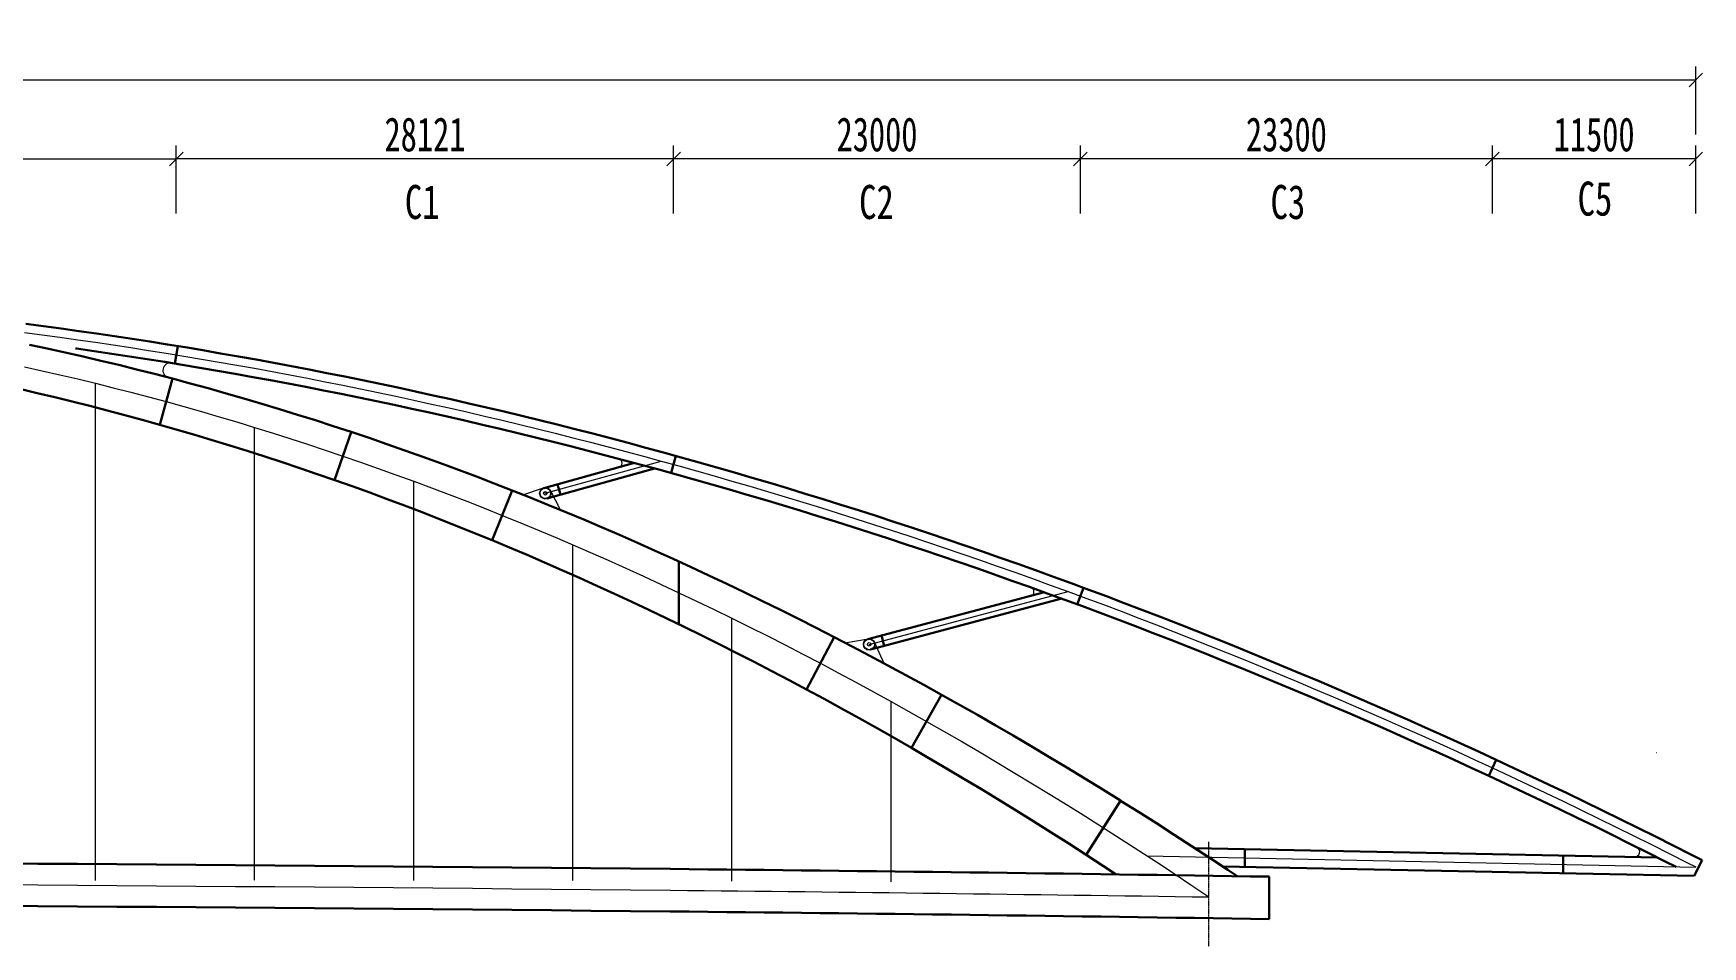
# Model space of a CAD drawing. Header units: millimetres. Extents: x -333068 to 789443, y 114680 to 345248.
# Drawn here: x 405515 to 499904, y 215942 to 267540 of the extents above; entities that cross this region are included whole.
import ezdxf
from ezdxf.enums import TextEntityAlignment as Align

# ---------------------------------------------------------------- set-up
doc = ezdxf.new("R2010")
doc.units = ezdxf.units.MM
doc.linetypes.add('CENTER', pattern=[2, 1.25, -0.25, 0.25, -0.25])
doc.linetypes.add('CENTER2', pattern=[28.575, 19.05, -3.175, 3.175, -3.175])
doc.layers.get('Defpoints').update_dxf_attribs({"color": 8})
for name, color, linetype, lineweight in [('中心线', 2, 'CENTER2', 15), ('标注', 4, 'Continuous', 13), ('桥 中心线', 4, 'CENTER', 15), ('桥 构造粗实', 1, 'Continuous', 30), ('细实线', 4, 'Continuous', 15)]:
    doc.layers.add(name, color=color, linetype=linetype, lineweight=lineweight)
doc.styles.add('111', font='', dxfattribs={"width": 0.7})
doc.styles.add('仿宋_GB2312', font='', dxfattribs={"width": 0.75})
doc.styles.get('111').set_extended_font_data('仿宋_GB2312')
doc.styles.get('仿宋_GB2312').set_extended_font_data('仿宋_GB2312')
doc.dimstyles.new('200', dxfattribs={"dimscale": 0, "dimtxt": 2.5, "dimasz": 1, "dimexe": 1, "dimexo": 1, "dimgap": 0.6, "dimtad": 1, "dimdec": 0, "dimdsep": 46, "dimtxsty": '111', "dimblk": 'OBLIQUE', "dimcen": 0, "dimclrd": 4, "dimclre": 4, "dimclrt": 4, "dimadec": 1, "dimazin": 2, "dimtfac": 1, "dimtdec": 0, "dimtix": 1, "dimtmove": 2, "dimatfit": 3, "dimfxl": 4, "dimfxlon": 1, "dimtolj": 1, "dimlwd": -1, "dimlwe": -1, "dimarcsym": 0})

# ---------------------------------------------------------------- blocks, each defined once
blk = doc.blocks.new('_Oblique')
at = {"color": 0, "linetype": 'ByBlock', "lineweight": -2}
blk.add_line((-0.5, -0.5), (0.5, 0.5), dxfattribs=at)
blk = doc.blocks.new('*D66')
at = {"layer": 'Defpoints', "color": 0}
for p in [(413598, 260446), (332440, 252455), (413598, 249378)]:
    blk.add_point(p, dxfattribs=at)
at = {"layer": '细实线', "color": 4}
for p, q in [((332440, 257369), (332440, 261215)), ((413598, 257369), (413598, 261215)), ((332440, 260446), (413598, 260446))]:
    blk.add_line(p, q, dxfattribs=at)
at = {"layer": '细实线', "color": 4, "xscale": 769.2307692307704, "yscale": 769.2307692307704, "zscale": 769.2307692307704, "rotation": 180}
blk.add_blockref('_Oblique', (332440, 260446), dxfattribs=at)
at = {"layer": '细实线', "color": 4, "xscale": 769.2307692307704, "yscale": 769.2307692307704, "zscale": 769.2307692307704}
blk.add_blockref('_Oblique', (413598, 260446), dxfattribs=at)
at = {"layer": '细实线', "color": 4, "insert": (373019, 261822), "char_height": 1923.1, "attachment_point": 5, "style": '111'}
blk.add_mtext('\\A1;81159', dxfattribs=at)
blk = doc.blocks.new('*D67')
at = {"layer": 'Defpoints', "color": 0}
for p in [(464719, 260446), (464719, 235749), (488019, 226042)]:
    blk.add_point(p, dxfattribs=at)
at = {"layer": '细实线', "color": 4}
for p, q in [((464719, 257369), (464719, 261215)), ((488019, 257369), (488019, 261215)), ((488019, 260446), (464719, 260446))]:
    blk.add_line(p, q, dxfattribs=at)
at = {"layer": '细实线', "color": 4, "xscale": 769.2307692307704, "yscale": 769.2307692307704, "zscale": 769.2307692307704, "rotation": 180}
blk.add_blockref('_Oblique', (464719, 260446), dxfattribs=at)
at = {"layer": '细实线', "color": 4, "xscale": 769.2307692307704, "yscale": 769.2307692307704, "zscale": 769.2307692307704}
blk.add_blockref('_Oblique', (488019, 260446), dxfattribs=at)
at = {"layer": '细实线', "color": 4, "insert": (476369, 261822), "char_height": 1923.1, "attachment_point": 5, "style": '111'}
blk.add_mtext('\\A1;23300', dxfattribs=at)
blk = doc.blocks.new('*D68')
at = {"layer": 'Defpoints', "color": 0}
for p in [(441719, 260446), (441719, 243184), (464719, 235750)]:
    blk.add_point(p, dxfattribs=at)
at = {"layer": '细实线', "color": 4}
for p, q in [((441719, 257369), (441719, 261215)), ((464719, 257369), (464719, 261215)), ((464719, 260446), (441719, 260446))]:
    blk.add_line(p, q, dxfattribs=at)
at = {"layer": '细实线', "color": 4, "xscale": 769.2307692307704, "yscale": 769.2307692307704, "zscale": 769.2307692307704, "rotation": 180}
blk.add_blockref('_Oblique', (441719, 260446), dxfattribs=at)
at = {"layer": '细实线', "color": 4, "xscale": 769.2307692307704, "yscale": 769.2307692307704, "zscale": 769.2307692307704}
blk.add_blockref('_Oblique', (464719, 260446), dxfattribs=at)
at = {"layer": '细实线', "color": 4, "insert": (453219, 261822), "char_height": 1923.1, "attachment_point": 5, "style": '111'}
blk.add_mtext('\\A1;23000', dxfattribs=at)
blk = doc.blocks.new('*D69')
at = {"layer": 'Defpoints', "color": 0}
for p in [(413598, 260446), (413598, 249378), (441719, 243184)]:
    blk.add_point(p, dxfattribs=at)
at = {"layer": '细实线', "color": 4}
for p, q in [((413598, 257369), (413598, 261215)), ((441719, 257369), (441719, 261215)), ((441719, 260446), (413598, 260446))]:
    blk.add_line(p, q, dxfattribs=at)
at = {"layer": '细实线', "color": 4, "xscale": 769.2307692307704, "yscale": 769.2307692307704, "zscale": 769.2307692307704, "rotation": 180}
blk.add_blockref('_Oblique', (413598, 260446), dxfattribs=at)
at = {"layer": '细实线', "color": 4, "xscale": 769.2307692307704, "yscale": 769.2307692307704, "zscale": 769.2307692307704}
blk.add_blockref('_Oblique', (441719, 260446), dxfattribs=at)
at = {"layer": '细实线', "color": 4, "insert": (427659, 261822), "char_height": 1923.1, "attachment_point": 5, "style": '111'}
blk.add_mtext('\\A1;28121', dxfattribs=at)
blk = doc.blocks.new('*D98')
at = {"layer": 'Defpoints', "color": 0}
for p in [(488019, 260446), (488019, 226042), (499519, 220429)]:
    blk.add_point(p, dxfattribs=at)
at = {"layer": '细实线', "color": 4}
for p, q in [((488019, 257369), (488019, 261215)), ((499519, 257369), (499519, 261215)), ((499519, 260446), (488019, 260446))]:
    blk.add_line(p, q, dxfattribs=at)
at = {"layer": '细实线', "color": 4, "xscale": 769.2307692307704, "yscale": 769.2307692307704, "zscale": 769.2307692307704, "rotation": 180}
blk.add_blockref('_Oblique', (488019, 260446), dxfattribs=at)
at = {"layer": '细实线', "color": 4, "xscale": 769.2307692307704, "yscale": 769.2307692307704, "zscale": 769.2307692307704}
blk.add_blockref('_Oblique', (499519, 260446), dxfattribs=at)
at = {"layer": '细实线', "color": 4, "insert": (493769, 261822), "char_height": 1923.1, "attachment_point": 5, "style": '111'}
blk.add_mtext('\\A1;11500', dxfattribs=at)
blk = doc.blocks.new('*D99')
at = {"layer": 'Defpoints', "color": 0}
for p in [(248519, 264902), (248519, 221456), (499519, 220429)]:
    blk.add_point(p, dxfattribs=at)
at = {"layer": '细实线', "color": 4}
for p, q in [((248519, 261825), (248519, 265671)), ((499519, 261825), (499519, 265671)), ((499519, 264902), (248519, 264902))]:
    blk.add_line(p, q, dxfattribs=at)
at = {"layer": '细实线', "color": 4, "xscale": 769.2307692307704, "yscale": 769.2307692307704, "zscale": 769.2307692307704, "rotation": 180}
blk.add_blockref('_Oblique', (248519, 264902), dxfattribs=at)
at = {"layer": '细实线', "color": 4, "xscale": 769.2307692307704, "yscale": 769.2307692307704, "zscale": 769.2307692307704}
blk.add_blockref('_Oblique', (499519, 264902), dxfattribs=at)
at = {"layer": '细实线', "color": 4, "insert": (374019, 266278), "char_height": 1923.1, "attachment_point": 5, "style": '111'}
blk.add_mtext('\\A1;251000', dxfattribs=at)

msp = doc.modelspace()

# ---------------------------------------------------------------- linework, layer by layer
at = {"layer": '中心线', "color": 4, "ltscale": 0.4}
for p, q in [((409018.97828, 219676.43954), (409018.97828, 247770.85607)), ((418018.97828, 219677.2569), (418018.97828, 245281.14048)), ((427018.97828, 219670.71062), (427018.97828, 242238.15477)), ((436018.97828, 219656.80069), (436018.97828, 238641.89892)), ((445018.97828, 219635.52708), (445018.97828, 234492.37294)), ((454018.97828, 219605.46335), (454018.97828, 229789.57683))]:
    msp.add_line(p, q, dxfattribs=at)
at = {"layer": '标注'}
for p, q in [((413517.76855, 248884.17552), (413324.77223, 248915.68315)), ((413378.93672, 248033.77742), (413148.50952, 248095.45167))]:
    msp.add_line(p, q, dxfattribs=at)
at = {"layer": '标注', "color": 8, "ltscale": 550}
for p, q in [((434463.62458, 241556.4823), (441018.97828, 243377.36737)), ((452776.8384, 233016.22021), (464018.97828, 236006.70148))]:
    msp.add_line(p, q, dxfattribs=at)
at = {"layer": '标注', "ltscale": 550}
for p, q in [((433191.82977, 241474.21641), (434360.63357, 241864.73196)), ((435315.34249, 240614.51072), (434752.44747, 241705.50021)), ((451404.49968, 233114.29355), (452722.77355, 233336.69173)), ((453629.37972, 231940.42155), (453072.10357, 233152.02699)), ((497283.332, 226899.49489), (497298.85428, 226903.37546)), ((468498.83634, 221061.38913), (499518.97828, 220429.08207))]:
    msp.add_line(p, q, dxfattribs=at)
for points in [[(405018.97828, 250633.15005), (406018.97828, 250502.14286), (407018.97828, 250367.10468), (408018.97828, 250228.03551), (409018.97828, 250084.93536), (410018.97828, 249937.80421), (411018.97828, 249786.64207), (412018.97828, 249631.44894), (413018.97828, 249472.22482), (414018.97828, 249308.96971), (415018.97828, 249141.68361), (416018.97828, 248970.36652), (417018.97828, 248795.01844), (418018.97828, 248615.63936), (419018.97828, 248432.2293), (420018.97828, 248244.78825), (421018.97828, 248053.31621), (422018.97828, 247857.81317), (423018.97828, 247658.27915), (424018.97828, 247454.71414), (425018.97828, 247247.11813), (426018.97828, 247035.49114), (427018.97828, 246819.83315), (428018.97828, 246600.14418), (429018.97828, 246376.42421), (430018.97828, 246148.67326), (431018.97828, 245916.89131), (432018.97828, 245681.07837), (433018.97828, 245441.23445), (434018.97828, 245197.35953), (435018.97828, 244949.45362), (436018.97828, 244697.51672), (437018.97828, 244441.54883), (438018.97828, 244181.54995), (439018.97828, 243917.52008), (440018.97828, 243649.45922), (441018.97828, 243377.36737), (442018.97828, 243101.24453), (443018.97828, 242821.0907), (444018.97828, 242536.90588), (445018.97828, 242248.69007), (446018.97828, 241956.44327), (447018.97828, 241660.16547), (448018.97828, 241359.85669), (449018.97828, 241055.51692), (450018.97828, 240747.14615), (451018.97828, 240434.7444), (452018.97828, 240118.31166), (453018.97828, 239797.84792), (454018.97828, 239473.3532), (455018.97828, 239144.82748), (456018.97828, 238812.27078), (457018.97828, 238475.68308), (458018.97828, 238135.06439), (459018.97828, 237790.41472), (460018.97828, 237441.73405), (461018.97828, 237089.02239), (462018.97828, 236732.27974), (463018.97828, 236371.5061), (464018.97828, 236006.70148), (465018.97828, 235637.86586), (466018.97828, 235264.99925), (467018.97828, 234888.10165), (468018.97828, 234507.17306), (469018.97828, 234122.21348), (470018.97828, 233733.2229), (471018.97828, 233340.20134), (472018.97828, 232943.14879), (473018.97828, 232542.06525), (474018.97828, 232136.95072), (475018.97828, 231727.80519), (476018.97828, 231314.62868), (477018.97828, 230897.42118), (478018.97828, 230476.18268), (479018.97828, 230050.9132), (480018.97828, 229621.61272), (481018.97828, 229188.28126), (482018.97828, 228750.9188), (483018.97828, 228309.52536), (484018.97828, 227864.10092), (485018.97828, 227414.64549), (486018.97828, 226961.15908), (487018.97828, 226503.64167), (488018.97828, 226042.09327)], [(405018.97828, 248699.80345), (406018.97828, 248477.81235), (407018.97828, 248248.99075), (408018.97828, 248013.33866), (409018.97828, 247770.85607), (410018.97828, 247521.54299), (411018.97828, 247265.39941), (412018.97828, 247002.42534), (413018.97828, 246732.62077), (414018.97828, 246455.9857), (415018.97828, 246172.52014), (416018.97828, 245882.22408), (417018.97828, 245585.09753), (418018.97828, 245281.14048), (419018.97828, 244970.35294), (420018.97828, 244652.7349), (421018.97828, 244328.28637), (422018.97828, 243997.00734), (423018.97828, 243658.89782), (424018.97828, 243313.9578), (425018.97828, 242962.18728), (426018.97828, 242603.58627), (427018.97828, 242238.15477), (428018.97828, 241865.89277), (429018.97828, 241486.80027), (430018.97828, 241100.87728), (431018.97828, 240708.12379), (432018.97828, 240308.5398), (433018.97828, 239902.12533), (434018.97828, 239488.88035), (435018.97828, 239068.80488), (436018.97828, 238641.89892), (437018.97828, 238208.16246), (438018.97828, 237767.5955), (439018.97828, 237320.19805), (440018.97828, 236865.9701), (441018.97828, 236404.91166), (442018.97828, 235937.02272), (443018.97828, 235462.30329), (444018.97828, 234980.75336), (445018.97828, 234492.37294), (446018.97828, 233997.16202), (447018.97828, 233495.1206), (448018.97828, 232986.24869), (449018.97828, 232470.54629), (450018.97828, 231948.01339), (451018.97828, 231418.64999), (452018.97828, 230882.4561), (453018.97828, 230339.43171), (454018.97828, 229789.57683), (455018.97828, 229232.89145), (456018.97828, 228669.37558), (457018.97828, 228099.02921), (458018.97828, 227521.85234), (459018.97828, 226937.84498), (460018.97828, 226347.00713), (461018.97828, 225749.33878), (462018.97828, 225144.83993), (463018.97828, 224533.51059), (464018.97828, 223915.35075), (465018.97828, 223290.36042), (466018.97828, 222658.53959), (467018.97828, 222019.88827), (468018.97828, 221374.40645), (469018.97828, 220722.09413), (470018.97828, 220062.95132), (471018.97828, 219396.97802), (471986.70021, 218745.89103)], [(488018.97828, 226042.09327), (489018.97828, 225576.51388), (490018.97828, 225106.90351), (491018.97828, 224633.26214), (492018.97828, 224155.58978), (493018.97828, 223673.88643), (494018.97828, 223188.15209), (495018.97828, 222698.38676), (496018.97828, 222204.59044), (497018.97828, 221706.76313), (498018.97828, 221204.90482), (499018.97828, 220699.01553), (499518.97828, 220444.05539)]]:
    msp.add_lwpolyline(points, dxfattribs=at)
msp.add_lwpolyline([(275196.36792, 219515.11478, -0.0009272705), (298505.44294, 219628.27031), (298520.13085, 219628.31437, -0.0032499234), (441514.37278, 219127.85638), (441544.67951, 219127.55332, -0.0012685193), (471986.70021, 218745.89103, -0.0012685193)], format="xyb", dxfattribs=at)
for centre, radius in [((434463.62458, 241556.4823), 325), ((434463.62458, 241556.4823), 300), ((434463.62458, 241556.4823), 100), ((452776.8384, 233016.22021), 325), ((452776.8384, 233016.22021), 300), ((452776.8384, 233016.22021), 100)]:
    msp.add_circle(centre, radius, dxfattribs=at)
at = {"layer": '标注'}
for centre, radius, start, end in [((413257.10095, 248501.17067), 420, 80.7279672424, 255.015898481), ((461845.31014, 235997.6181), 250, 284.8960929524, 70.1618926927), ((496046.06355, 221299.93544), 300, 268.8322584192, 63.3498338922)]:
    msp.add_arc(centre, radius, start, end, dxfattribs=at)
at = {"layer": '标注', "ltscale": 550}
msp.add_arc((438558.01448, 243264.60762), 250, 285.5237335607, 74.9940306837, dxfattribs=at)
at = {"layer": '桥 中心线', "ltscale": 2}
msp.add_line((471986.70021, 215942.09971), (471986.70021, 221866.31389), dxfattribs=at)
at = {"layer": '桥 构造粗实'}
for p, q in [((413517.76855, 248884.17552), (413678.89065, 249871.11)), ((413378.93672, 248033.77742), (412659.05582, 245431.50106)), ((423487.74797, 245017.84808), (422550.24745, 242299.98275)), ((441852.0591, 243666.04559), (441585.89652, 242702.11744)), ((434383.33332, 241845.53821), (439507.55956, 243268.89802)), ((434543.91583, 241267.4264), (440642.84865, 242961.53113)), ((432589.8813, 241713.2365), (431448.11657, 238903.87614)), ((435314.73157, 241481.53642), (435154.14906, 242059.64822)), ((442018.99024, 237701.09805), (442018.99024, 234155.03624)), ((464892.00219, 236217.62498), (464545.95438, 235279.4081)), ((452699.71833, 233306.1383), (462682.07248, 235961.50848)), ((452853.95847, 232726.30213), (463667.3687, 235602.73856)), ((450802.08141, 233427.29833), (449235.93364, 230468.74891)), ((453627.07336, 232931.95564), (453472.83322, 233511.79181)), ((456874.22832, 230168.90303), (455163.75044, 227169.88703)), ((488230.01623, 226495.37352), (487807.93918, 225588.81052)), ((487807.93918, 225588.81052), (488230.01623, 226495.37352)), ((466995.25044, 224187.15979), (465042.75358, 221129.94096)), ((466995.25044, 224187.15979), (465042.75358, 221129.94096)), ((471188.91375, 221506.55524), (497366.42868, 220972.95912)), ((474018.97828, 221448.86789), (474018.97828, 220448.86789)), ((492018.97828, 221081.96025), (492018.97828, 220081.96025)), ((472755.68594, 220474.61854), (499424.44101, 219931.00909)), ((499424.44101, 219931.00909), (499878.71073, 220821.87329)), ((475398.97828, 219893.48073), (475398.97828, 217493.48073))]:
    msp.add_line(p, q, dxfattribs=at)
for points in [[(405082.94404, 251129.04254), (406084.90873, 250997.77796), (407086.87032, 250862.4749), (408088.82872, 250723.13338), (409090.78385, 250579.75344), (410092.73562, 250432.33512), (411094.68395, 250280.87847), (412096.62875, 250125.38352), (413098.56995, 249965.85032), (414100.50747, 249802.2789), (415102.44122, 249634.66931), (416104.37112, 249463.02159), (417106.29711, 249287.33579), (418108.21909, 249107.61196), (419110.13699, 248923.85013), (420112.05074, 248736.05036), (421113.96027, 248544.2127), (422115.86549, 248348.33719), (423117.76633, 248148.42388), (424119.66273, 247944.47283), (425121.55461, 247736.48408), (426123.44191, 247524.45768), (427125.32454, 247308.39369), (428127.20245, 247088.29216), (429129.07557, 246864.15314), (430130.94383, 246635.97669), (431132.80717, 246403.76285), (432134.66551, 246167.51169), (433136.51881, 245927.22326), (434138.36699, 245682.89762), (435140.20999, 245434.53482), (436142.04777, 245182.13492), (437143.88024, 244925.69798), (438145.70737, 244665.22405), (439147.52908, 244400.71319), (440149.34533, 244132.16546), (441151.15606, 243859.58093), (442152.96122, 243582.95964), (443154.76075, 243302.30167), (444156.5546, 243017.60706), (445158.34272, 242728.87589), (446160.12506, 242436.1082), (447161.90158, 242139.30407), (448163.67222, 241838.46354), (449165.43694, 241533.5867), (450167.19569, 241224.67358), (451168.94843, 240911.72427), (452170.69512, 240594.73882), (453172.43571, 240273.71729), (454174.17016, 239948.65974), (455175.89843, 239619.56624), (456177.62049, 239286.43686), (457179.3363, 238949.27164), (458181.04581, 238608.07066), (459182.749, 238262.83398), (460184.44582, 237913.56167), (461186.13625, 237560.25377), (462187.82025, 237202.91037), (463189.49779, 236841.53152), (464191.16883, 236476.11729), (465192.83336, 236106.66773), (466194.49134, 235733.18292), (467196.14274, 235355.66291), (468197.78754, 234974.10777), (469199.4257, 234588.51756), (470201.05722, 234198.89234), (471202.68205, 233805.23219), (472204.30019, 233407.53715), (473205.9116, 233005.8073), (474207.51627, 232600.04269), (475209.11418, 232190.24339), (476210.70531, 231776.40946), (477212.28964, 231358.54096), (478213.86715, 230936.63796), (479215.43782, 230510.70051), (480217.00165, 230080.72869), (481218.55862, 229646.72254), (482220.10871, 229208.68213), (483221.65192, 228766.60753), (484223.18822, 228320.49878), (485224.71761, 227870.35596), (486226.24009, 227416.17912), (487227.75563, 226957.96833), (488229.26424, 226495.72363), (488230.01623, 226495.37352)], [(405292.30246, 249950.28092), (406302.36085, 249735.01992), (407312.49429, 249512.8557), (408322.70122, 249283.78797), (409332.98008, 249047.81648), (410343.32932, 248804.941), (411353.74738, 248555.16136), (412364.23271, 248298.4774), (413374.78376, 248034.88896), (414385.39899, 247764.39597), (415396.07685, 247486.99833), (416406.81582, 247202.69601), (417417.61436, 246911.48898), (418428.47096, 246613.37726), (419439.38411, 246308.36086), (420450.3523, 245996.43986), (421461.37406, 245677.61434), (422472.44789, 245351.88442), (423483.57232, 245019.25021), (424494.74591, 244679.71188), (425505.96721, 244333.26962), (426517.23478, 243979.92363), (427528.54722, 243619.67413), (428539.9031, 243252.52137), (429551.30106, 242878.46562), (430562.73971, 242497.50717), (431574.2177, 242109.64633), (432585.73368, 241714.88343), (433597.28634, 241313.2188), (434608.87436, 240904.65282), (435620.49645, 240489.18587), (436632.15134, 240066.81834), (437643.83778, 239637.55065), (438655.55452, 239201.38323), (439667.30035, 238758.31652), (440679.07408, 238308.35098), (441690.87451, 237851.48709), (442702.70049, 237387.72532), (443714.55087, 236917.06617), (444726.42453, 236439.51015), (445738.32036, 235955.05779), (446750.23729, 235463.70961), (447762.17424, 234965.46615), (448774.13016, 234460.32797), (449786.10405, 233948.29561), (450798.09487, 233429.36966), (451810.10166, 232903.55068), (452822.12344, 232370.83926), (453834.15926, 231831.23598), (454846.2082, 231284.74144), (455858.26935, 230731.35625), (456870.34182, 230171.081), (457882.42474, 229603.91631), (458894.51726, 229029.8628), (459906.61855, 228448.92109), (460918.7278, 227861.09179), (461930.8442, 227266.37554), (462942.967, 226664.77296), (463955.09542, 226056.28468), (464967.22874, 225440.91135), (465979.36623, 224818.65358), (466991.5072, 224189.51201), (466995.25044, 224187.15979)], [(407898.11134, 249740.03248), (407949.12785, 249732.93765), (408947.17272, 249590.11727), (409945.22095, 249443.27329), (410943.27262, 249292.40566), (411941.32782, 249137.51436), (412939.38661, 248978.59932), (413937.4491, 248815.66052), (414935.51535, 248648.69791), (415933.58544, 248477.71145), (416931.65946, 248302.70108), (417929.73748, 248123.66677), (418927.81958, 247940.60847), (419925.90582, 247753.52614), (420923.9963, 247562.41971), (421922.09108, 247367.28916), (422920.19023, 247168.13442), (423918.29384, 246964.95544), (424916.40195, 246757.75219), (425914.51466, 246546.52459), (426912.63202, 246331.27262), (427910.75411, 246111.9962), (428908.881, 245888.69528), (429907.01274, 245661.36983), (430905.1494, 245430.01977), (431903.29105, 245194.64505), (432901.43776, 244955.24563), (433899.58958, 244711.82143), (434897.74657, 244464.37242), (435895.9088, 244212.89852), (436894.07633, 243957.39969), (437892.2492, 243697.87586), (438890.42749, 243434.32698), (439888.61124, 243166.75298), (440886.80051, 242895.15382), (441884.99535, 242619.52942), (442883.19582, 242339.87974), (443881.40197, 242056.2047), (444879.61385, 241768.50425), (445877.83151, 241476.77833), (446876.05499, 241181.02688), (447874.28435, 240881.24984), (448872.51963, 240577.44714), (449870.76088, 240269.61873), (450869.00814, 239957.76453), (451867.26145, 239641.8845), (452865.52086, 239321.97856), (453863.78641, 238998.04665), (454862.05813, 238670.08872), (455860.33607, 238338.1047), (456858.62027, 238002.09452), (457856.91076, 237662.05812), (458855.20757, 237317.99545), (459853.51075, 236969.90643), (460851.82032, 236617.79101), (461850.13632, 236261.64911), (462848.45878, 235901.48069), (463846.78773, 235537.28566), (464845.12321, 235169.06398), (465843.46523, 234796.81558), (466841.81383, 234420.54039), (467840.16903, 234040.23835), (468838.53086, 233655.90939), (469836.89935, 233267.55347), (470835.27451, 232875.1705), (471833.65638, 232478.76043), (472832.04496, 232078.3232), (473830.44029, 231673.85875), (474828.84239, 231265.367), (475827.25126, 230852.8479), (476825.66693, 230436.30139), (477824.08942, 230015.72741), (478822.51874, 229591.12588), (479820.95492, 229162.49676), (480819.39795, 228729.83998), (481817.84786, 228293.15548), (482816.30465, 227852.44319), (483814.76835, 227407.70306), (484813.23895, 226958.93503), (485811.71648, 226506.13903), (486810.20094, 226049.31501), (487807.93918, 225588.81052)], [(404745.6541, 247449.32599), (405735.59571, 247220.60478), (406725.46228, 246985.12581), (407715.25535, 246742.88935), (408704.97648, 246493.89567), (409694.62725, 246238.14497), (410684.20918, 245975.63746), (411673.72385, 245706.37328), (412663.1728, 245430.35257), (413652.55758, 245147.57543), (414641.87972, 244858.04195), (415631.14075, 244561.75216), (416620.34221, 244258.70608), (417609.48561, 243948.90371), (418598.57246, 243632.34502), (419587.60427, 243309.02994), (420576.58251, 242978.9584), (421565.50868, 242642.13027), (422554.38424, 242298.54543), (423543.21065, 241948.20371), (424531.98936, 241591.10494), (425520.72178, 241227.24891), (426509.40935, 240856.6354), (427498.05346, 240479.26416), (428486.65551, 240095.13491), (429475.21686, 239704.24738), (430463.73887, 239306.60124), (431452.22289, 238902.19618), (432440.67023, 238491.03185), (433429.08221, 238073.10788), (434417.46012, 237648.4239), (435405.80523, 237216.97949), (436394.11879, 236778.77426), (437382.40205, 236333.80777), (438370.65621, 235882.07958), (439358.88249, 235423.58922), (440347.08206, 234958.33624), (441335.25608, 234486.32013), (442323.4057, 234007.54041), (443311.53204, 233521.99657), (444299.63621, 233029.68809), (445287.71928, 232530.61443), (446275.78233, 232024.77506), (447263.8264, 231512.16942), (448251.85252, 230992.79696), (449239.8617, 230466.65711), (450227.85491, 229933.7493), (451215.83313, 229394.07294), (452203.7973, 228847.62744), (453191.74836, 228294.41221), (454179.68721, 227734.42665), (455167.61474, 227167.67015), (456155.53182, 226594.1421), (457143.4393, 226013.84188), (458131.33802, 225426.76887), (459119.22877, 224832.92246), (460107.11237, 224232.30201), (461094.98957, 223624.9069), (462082.86115, 223010.73649), (463070.72783, 222389.79015), (464058.59033, 221762.06726), (465042.75358, 221129.94096)], [(487807.93918, 225588.81052), (487808.69233, 225588.46291), (488807.19067, 225123.58266), (489805.69596, 224654.67422), (490804.20821, 224181.73751), (491802.72742, 223704.77248), (492801.25359, 223223.77908), (493799.78674, 222738.75724), (494798.32686, 222249.70691), (495796.87395, 221756.62803), (496795.42802, 221259.52054), (497793.98907, 220758.38439), (498399.83295, 220451.89445)], [(488230.01623, 226495.37352), (489230.7659, 226029.4451), (490232.26061, 225559.13279), (491233.74836, 225084.78676), (492235.22915, 224606.40707), (493236.70297, 224123.99378), (494238.16983, 223637.54694), (495239.62971, 223147.06661), (496241.08262, 222652.55285), (497242.52855, 222154.00571), (498243.9675, 221651.42526), (499245.39948, 221144.81154), (499878.71073, 220821.87329)], [(466995.25044, 224187.15979), (468003.65095, 223553.48729), (469015.79683, 222910.58005), (470027.94418, 222260.79092), (471040.09237, 221604.12055), (472052.24079, 220940.56956), (473064.38884, 220270.13859), (473585.26186, 219921.57989)], [(465042.75358, 221129.94096), (466034.30561, 220486.28924), (466741.00788, 220022.67531)]]:
    msp.add_lwpolyline(points, dxfattribs=at)
for points in [[(271638.97828, 220690.24071, -0.0010687907), (298505.44294, 220828.27031), (298520.13085, 220828.31437, -0.0032499234), (441514.37278, 220327.85638), (441544.67951, 220327.55332, -0.0014107145), (475398.97828, 219893.48073, -0.0014107145)], [(271638.97828, 218290.24071, -0.0010687907), (298505.44294, 218428.27031), (298520.13085, 218428.31437, -0.0032499234), (441514.37278, 217927.85638), (441544.67951, 217927.55332, -0.0014107145), (475398.97828, 217493.48073, -0.0014107145)]]:
    msp.add_lwpolyline(points, format="xyb", dxfattribs=at)

# ---------------------------------------------------------------- texts
at = {"linetype": 'Continuous', "style": '仿宋_GB2312', "width": 0.75}
for s, p in [('C1', (427501.256, 258014.25797)), ('C2', (453186.8121, 258014.25797)), ('C3', (476453.41754, 258014.25797)), ('C5', (493816.74115, 258205.87257))]:
    msp.add_text(s, height=1923.076877, dxfattribs=at).set_placement(p, align=Align.MIDDLE)

# ---------------------------------------------------------------- dimensions: what is measured, and where the dimension line sits
at = {"layer": '细实线'}
for base, p1, p2, picture, middle in [((248518.97828, 264901.50382), (499518.97828, 220429.08207), (248518.97828, 221455.78171), '*D99', (374018.97828, 266277.8032)), ((413598.3296, 260445.61356), (332439.62697, 252454.56583), (413598.3296, 249377.64276), '*D66', (373018.97828, 261821.91294))]:
    dim = msp.add_linear_dim(base=base, p1=p1, p2=p2, dimstyle='200', override={"dimscale": 769.230769, "dimarcsym": 1}, dxfattribs=at)
    dim.commit()
    dim.dimension.update_dxf_attribs({"geometry": picture, "text_midpoint": middle})
for base, p1, p2, picture, middle in [((413598.3296, 260445.61356), (441718.97781, 243184.08152), (413598.3296, 249377.64276), '*D69', (427658.65371, 261821.91294)), ((441718.97781, 260445.61356), (464719.37039, 235749.57964), (441718.97781, 243184.08152), '*D68', (453219.1741, 261821.91294)), ((464718.97828, 260445.61356), (488018.97828, 226042.09327), (464718.97828, 235748.51654), '*D67', (476368.97828, 261821.91294)), ((488018.97828, 260445.61356), (499518.97828, 220429.08207), (488018.97828, 226042.09327), '*D98', (493768.97828, 261821.91294))]:
    dim = msp.add_linear_dim(base=base, p1=p1, p2=p2, angle=180, dimstyle='200', override={"dimscale": 769.230769, "dimarcsym": 1}, dxfattribs=at)
    dim.commit()
    dim.dimension.update_dxf_attribs({"geometry": picture, "text_midpoint": middle})

doc.saveas('drawing.dxf')
